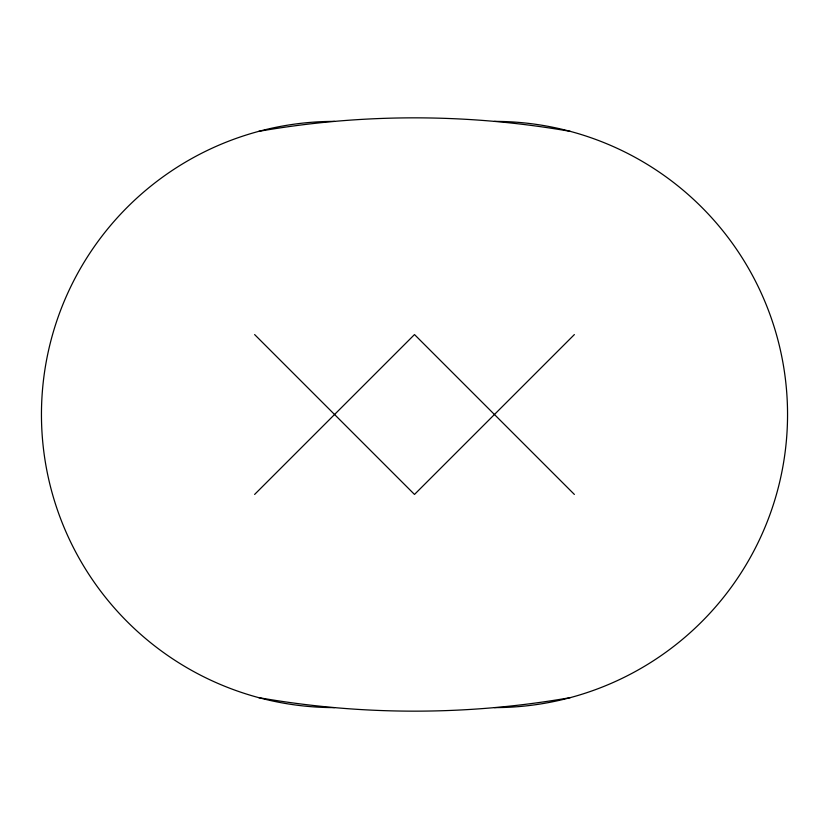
<?xml version="1.0" encoding="UTF-8"?>
<svg xmlns="http://www.w3.org/2000/svg" width="829" height="829" viewBox="0 0 829 829"><rect width="100%" height="100%" fill="white"/><g stroke="black" fill="none" stroke-linecap="round" stroke-linejoin="round"><path stroke-width="1.24" d="M254.617 494.436L414.5 334.564L574.383 494.436M574.383 334.564L414.5 494.436L254.617 334.564M494.436 121.386A293.114 293.114 0 0 1 787.55 414.5A293.114 293.114 0 0 1 494.436 707.614M570.3 697.624A903.848 903.848 0 0 1 258.7 697.624M258.7 131.376A903.848 903.848 0 0 1 570.3 131.376M334.564 707.614A293.114 293.114 0 0 1 41.45 414.5A293.114 293.114 0 0 1 334.564 121.386"/></g></svg>
